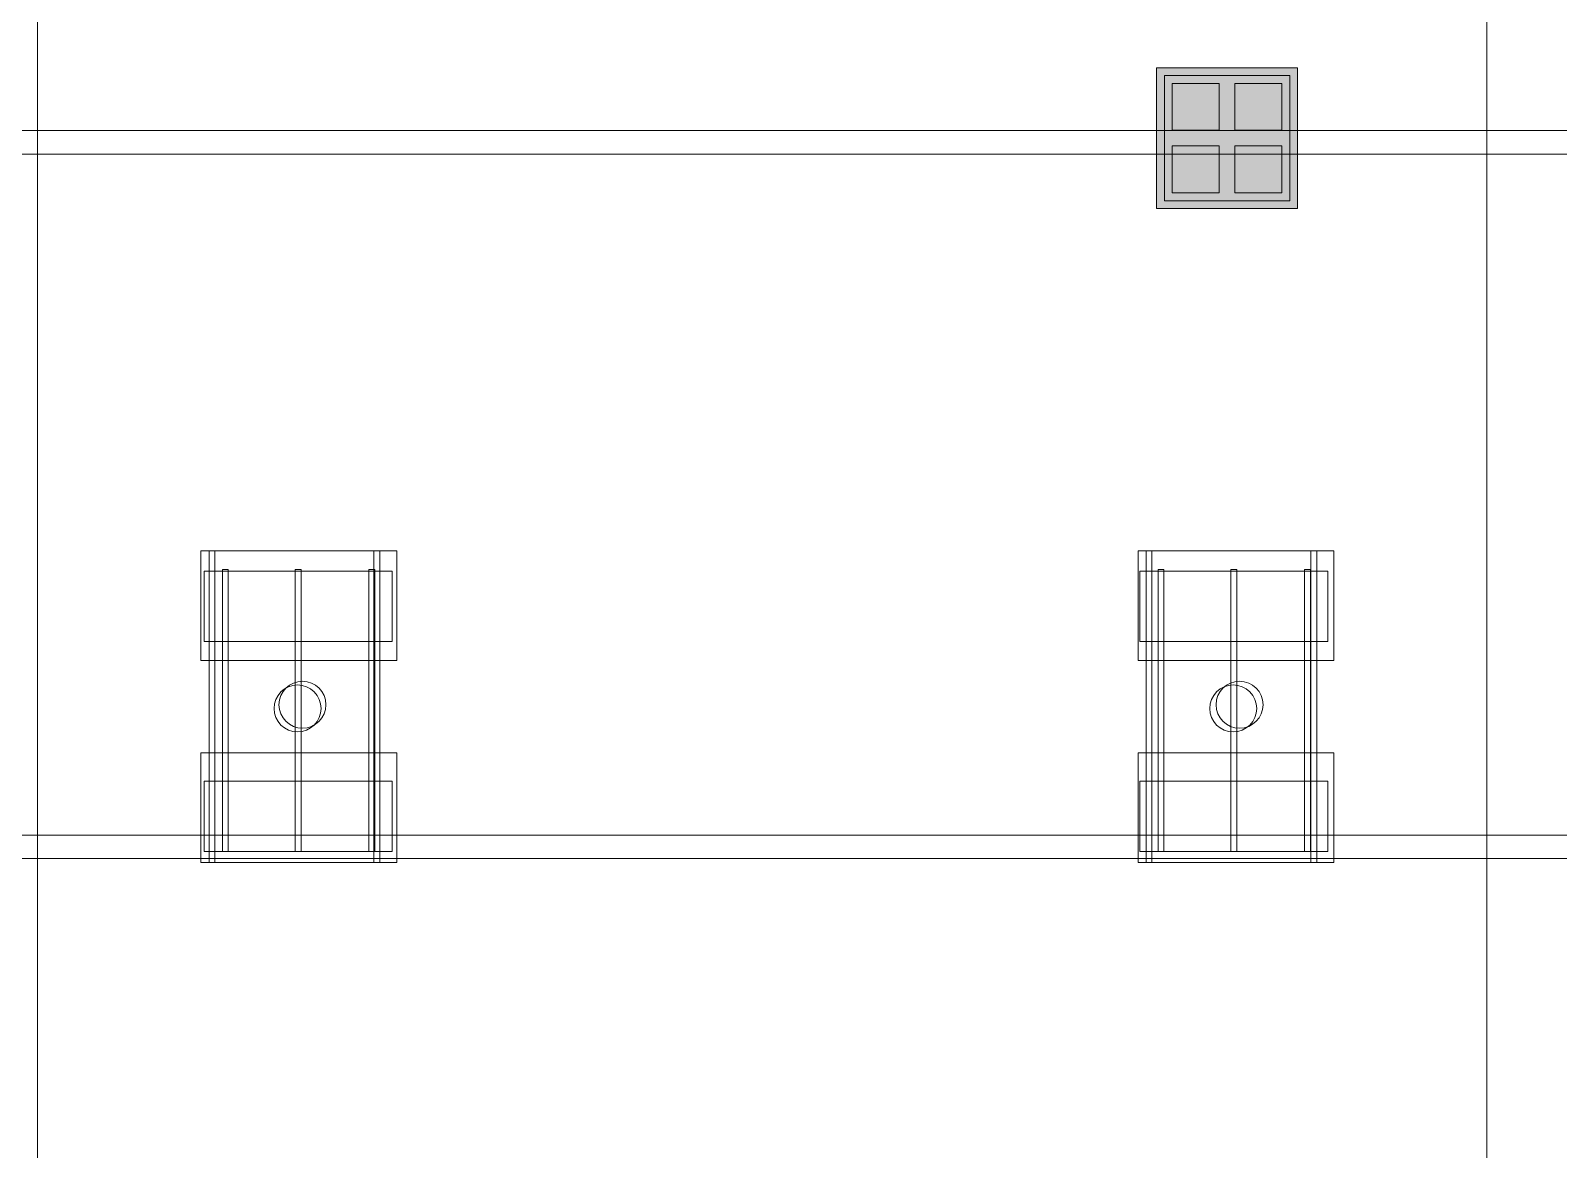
# Model space of a CAD drawing. Header units: inches. Extents: x -10671 to 1761, y -674 to 7170.
# Drawn here: x -1043.7 to -653.6, y 1200 to 1485.8 of the extents above; entities that cross this region are included whole.
import ezdxf

# ---------------------------------------------------------------- set-up
doc = ezdxf.new("R2010")
doc.units = ezdxf.units.IN
doc.header["$LTSCALE"] = 19.2
doc.header["$MEASUREMENT"] = 0
for name, color, linetype, lineweight, true_color in [('DWG-bldg-utility box', 3, 'Continuous', 18, 0x00ff00), ('PDF', 6, 'Continuous', 5, 0xff00ff), ('Venue-Rigging Steel-High', 7, 'Continuous', 5, 0x800000)]:
    doc.layers.add(name, color=color, linetype=linetype, lineweight=lineweight, true_color=true_color)
for name, color, linetype, lineweight in [('Venue-Ceiling-Lights', 7, 'Continuous', 5), ('Venue-Ceiling-Lights Circuits', 7, 'Continuous', 5), ('Venue-Floor Pockets', 7, 'Continuous', 5)]:
    doc.layers.add(name, color=color, linetype=linetype, lineweight=lineweight)

# ---------------------------------------------------------------- blocks, each defined once
blk = doc.blocks.new('FLOORBOX')
at = {"layer": 'Venue-Floor Pockets', "linetype": 'Continuous', "lineweight": 0, "true_color": 0xaaaaaa}
blk.add_hatch(color=253, dxfattribs=at).paths.add_polyline_path([(-18, 18), (18, 18), (18, -18), (-18, -18)])
at = {"layer": 'Venue-Floor Pockets', "linetype": 'Continuous', "lineweight": 0, "true_color": 0xbbbbbb}
blk.add_hatch(color=9, dxfattribs=at).paths.add_polyline_path([(-16, 16), (16, 16), (16, -16), (-16, -16)])
at = {"layer": 'Venue-Floor Pockets', "linetype": 'Continuous', "lineweight": 0, "true_color": 0xdddddd}
for points in [[(-14, 14), (-2, 14), (-2, 2), (-14, 2)], [(2, 14), (14, 14), (14, 2), (2, 2)], [(-14, -2), (-2, -2), (-2, -14), (-14, -14)], [(2, -2), (14, -2), (14, -14), (2, -14)]]:
    blk.add_hatch(color=254, dxfattribs=at).paths.add_polyline_path(points)
at = {"layer": 'Venue-Floor Pockets', "color": 7, "linetype": 'Continuous', "lineweight": 5, "flags": 128}
for points in [[(-18, 18), (18, 18), (18, -18), (-18, -18)], [(-16, 16), (16, 16), (16, -16), (-16, -16)], [(-14, 14), (-2, 14), (-2, 2), (-14, 2)], [(2, 14), (14, 14), (14, 2), (2, 2)], [(-14, -2), (-2, -2), (-2, -14), (-14, -14)], [(2, -2), (14, -2), (14, -14), (2, -14)]]:
    blk.add_lwpolyline(points, close=True, dxfattribs=at)
blk = doc.blocks.new('Group-2316-1')
at = {"layer": 'PDF'}
for points in [[(-976.75, 1318.5, 388), (-976.75, 1318.5, 398), (-975.58, 1318.62, 398), (-975.58, 1318.62, 388)], [(-975.58, 1318.62, 388), (-975.58, 1318.62, 398), (-974.4, 1318.5, 398), (-974.4, 1318.5, 388)], [(-981.46, 1313.79, 388), (-981.46, 1313.79, 398), (-981.12, 1314.91, 398), (-981.12, 1314.91, 388)], [(-981.12, 1314.91, 388), (-981.12, 1314.91, 398), (-980.56, 1315.95, 398), (-980.56, 1315.95, 388)], [(-980.56, 1315.95, 388), (-980.56, 1315.95, 398), (-979.82, 1316.86, 398), (-979.82, 1316.86, 388)], [(-979.82, 1316.86, 388), (-979.82, 1316.86, 398), (-978.91, 1317.6, 398), (-978.91, 1317.6, 388)], [(-978.91, 1317.6, 388), (-978.91, 1317.6, 398), (-977.87, 1318.16, 398), (-977.87, 1318.16, 388)], [(-977.87, 1318.16, 388), (-977.87, 1318.16, 398), (-976.75, 1318.5, 398), (-976.75, 1318.5, 388)], [(-974.4, 1318.5, 388), (-974.4, 1318.5, 398), (-973.28, 1318.16, 398), (-973.28, 1318.16, 388)], [(-973.28, 1318.16, 388), (-973.28, 1318.16, 398), (-972.24, 1317.6, 398), (-972.24, 1317.6, 388)], [(-972.24, 1317.6, 388), (-972.24, 1317.6, 398), (-971.33, 1316.86, 398), (-971.33, 1316.86, 388)], [(-971.33, 1316.86, 388), (-971.33, 1316.86, 398), (-970.59, 1315.95, 398), (-970.59, 1315.95, 388)], [(-970.59, 1315.95, 388), (-970.59, 1315.95, 398), (-970.03, 1314.91, 398), (-970.03, 1314.91, 388)], [(-970.03, 1314.91, 388), (-970.03, 1314.91, 398), (-969.69, 1313.79, 398), (-969.69, 1313.79, 388)], [(-981.58, 1312.62, 388), (-981.58, 1312.62, 398), (-981.46, 1313.79, 398), (-981.46, 1313.79, 388)], [(-981.46, 1311.44, 388), (-981.46, 1311.44, 398), (-981.58, 1312.62, 398), (-981.58, 1312.62, 388)], [(-981.12, 1310.32, 388), (-981.12, 1310.32, 398), (-981.46, 1311.44, 398), (-981.46, 1311.44, 388)], [(-969.69, 1311.44, 388), (-969.69, 1311.44, 398), (-970.03, 1310.32, 398), (-970.03, 1310.32, 388)], [(-969.69, 1313.79, 388), (-969.69, 1313.79, 398), (-969.58, 1312.62, 398), (-969.58, 1312.62, 388)], [(-969.58, 1312.62, 388), (-969.58, 1312.62, 398), (-969.69, 1311.44, 398), (-969.69, 1311.44, 388)], [(-980.56, 1309.28, 388), (-980.56, 1309.28, 398), (-981.12, 1310.32, 398), (-981.12, 1310.32, 388)], [(-979.82, 1308.37, 388), (-979.82, 1308.37, 398), (-980.56, 1309.28, 398), (-980.56, 1309.28, 388)], [(-978.91, 1307.63, 388), (-978.91, 1307.63, 398), (-979.82, 1308.37, 398), (-979.82, 1308.37, 388)], [(-977.87, 1307.07, 388), (-977.87, 1307.07, 398), (-978.91, 1307.63, 398), (-978.91, 1307.63, 388)], [(-976.75, 1306.73, 388), (-976.75, 1306.73, 398), (-977.87, 1307.07, 398), (-977.87, 1307.07, 388)], [(-973.28, 1307.07, 388), (-973.28, 1307.07, 398), (-974.4, 1306.73, 398), (-974.4, 1306.73, 388)], [(-972.24, 1307.63, 388), (-972.24, 1307.63, 398), (-973.28, 1307.07, 398), (-973.28, 1307.07, 388)], [(-971.33, 1308.37, 388), (-971.33, 1308.37, 398), (-972.24, 1307.63, 398), (-972.24, 1307.63, 388)], [(-970.59, 1309.28, 388), (-970.59, 1309.28, 398), (-971.33, 1308.37, 398), (-971.33, 1308.37, 388)], [(-970.03, 1310.32, 388), (-970.03, 1310.32, 398), (-970.59, 1309.28, 398), (-970.59, 1309.28, 388)], [(-975.58, 1306.62, 388), (-975.58, 1306.62, 398), (-976.75, 1306.73, 398), (-976.75, 1306.73, 388)], [(-974.4, 1306.73, 388), (-974.4, 1306.73, 398), (-975.58, 1306.62, 398), (-975.58, 1306.62, 388)]]:
    blk.add_3dface(points, dxfattribs=at)
for points, invisible_edges in [([(-976.75, 1318.5, 398), (-975.58, 1318.62, 398), (-974.4, 1318.5, 398), (-976.75, 1318.5, 398)], 12), ([(-974.4, 1318.5, 388), (-975.58, 1318.62, 388), (-976.75, 1318.5, 388), (-974.4, 1318.5, 388)], 12), ([(-981.58, 1312.62, 398), (-981.46, 1313.79, 398), (-981.12, 1314.91, 398), (-981.58, 1312.62, 398)], 12), ([(-981.12, 1310.32, 398), (-981.58, 1312.62, 398), (-981.12, 1314.91, 398), (-981.12, 1310.32, 398)], 15), ([(-981.12, 1314.91, 388), (-981.46, 1313.79, 388), (-981.58, 1312.62, 388), (-981.12, 1314.91, 388)], 12), ([(-981.12, 1314.91, 388), (-981.58, 1312.62, 388), (-981.12, 1310.32, 388), (-981.12, 1314.91, 388)], 15), ([(-981.12, 1314.91, 398), (-978.91, 1317.6, 398), (-974.4, 1318.5, 398), (-981.12, 1314.91, 398)], 15), ([(-981.12, 1314.91, 398), (-974.4, 1318.5, 398), (-970.03, 1310.32, 398), (-981.12, 1314.91, 398)], 15), ([(-976.75, 1318.5, 388), (-978.91, 1317.6, 388), (-981.12, 1314.91, 388), (-976.75, 1318.5, 388)], 15), ([(-976.75, 1318.5, 388), (-981.12, 1314.91, 388), (-981.12, 1310.32, 388), (-976.75, 1318.5, 388)], 15), ([(-981.12, 1310.32, 388), (-970.03, 1314.91, 388), (-976.75, 1318.5, 388), (-981.12, 1310.32, 388)], 15), ([(-981.12, 1314.91, 398), (-979.82, 1316.86, 398), (-978.91, 1317.6, 398), (-981.12, 1314.91, 398)], 13), ([(-978.91, 1317.6, 388), (-979.82, 1316.86, 388), (-981.12, 1314.91, 388), (-978.91, 1317.6, 388)], 14), ([(-981.12, 1314.91, 398), (-980.56, 1315.95, 398), (-979.82, 1316.86, 398), (-981.12, 1314.91, 398)], 12), ([(-979.82, 1316.86, 388), (-980.56, 1315.95, 388), (-981.12, 1314.91, 388), (-979.82, 1316.86, 388)], 12), ([(-976.75, 1306.73, 398), (-981.12, 1310.32, 398), (-981.12, 1314.91, 398), (-976.75, 1306.73, 398)], 15), ([(-981.12, 1314.91, 398), (-970.03, 1310.32, 398), (-976.75, 1306.73, 398), (-981.12, 1314.91, 398)], 15), ([(-981.12, 1310.32, 388), (-974.4, 1306.73, 388), (-970.03, 1314.91, 388), (-981.12, 1310.32, 388)], 15), ([(-978.91, 1317.6, 398), (-977.87, 1318.16, 398), (-976.75, 1318.5, 398), (-978.91, 1317.6, 398)], 12), ([(-978.91, 1317.6, 398), (-976.75, 1318.5, 398), (-974.4, 1318.5, 398), (-978.91, 1317.6, 398)], 15), ([(-976.75, 1318.5, 388), (-977.87, 1318.16, 388), (-978.91, 1317.6, 388), (-976.75, 1318.5, 388)], 12), ([(-972.24, 1317.6, 388), (-974.4, 1318.5, 388), (-976.75, 1318.5, 388), (-972.24, 1317.6, 388)], 15), ([(-970.03, 1314.91, 388), (-972.24, 1317.6, 388), (-976.75, 1318.5, 388), (-970.03, 1314.91, 388)], 15), ([(-974.4, 1318.5, 398), (-973.28, 1318.16, 398), (-972.24, 1317.6, 398), (-974.4, 1318.5, 398)], 12), ([(-974.4, 1318.5, 398), (-972.24, 1317.6, 398), (-970.03, 1314.91, 398), (-974.4, 1318.5, 398)], 15), ([(-974.4, 1318.5, 398), (-970.03, 1314.91, 398), (-970.03, 1310.32, 398), (-974.4, 1318.5, 398)], 15), ([(-972.24, 1317.6, 388), (-973.28, 1318.16, 388), (-974.4, 1318.5, 388), (-972.24, 1317.6, 388)], 12), ([(-974.4, 1306.73, 388), (-970.03, 1310.32, 388), (-970.03, 1314.91, 388), (-974.4, 1306.73, 388)], 15), ([(-972.24, 1317.6, 398), (-971.33, 1316.86, 398), (-970.03, 1314.91, 398), (-972.24, 1317.6, 398)], 14), ([(-970.03, 1314.91, 388), (-971.33, 1316.86, 388), (-972.24, 1317.6, 388), (-970.03, 1314.91, 388)], 13), ([(-971.33, 1316.86, 398), (-970.59, 1315.95, 398), (-970.03, 1314.91, 398), (-971.33, 1316.86, 398)], 12), ([(-970.03, 1314.91, 388), (-970.59, 1315.95, 388), (-971.33, 1316.86, 388), (-970.03, 1314.91, 388)], 12), ([(-970.03, 1314.91, 398), (-969.69, 1313.79, 398), (-969.58, 1312.62, 398), (-970.03, 1314.91, 398)], 12), ([(-970.03, 1314.91, 398), (-969.58, 1312.62, 398), (-970.03, 1310.32, 398), (-970.03, 1314.91, 398)], 15), ([(-969.58, 1312.62, 388), (-969.69, 1313.79, 388), (-970.03, 1314.91, 388), (-969.58, 1312.62, 388)], 12), ([(-970.03, 1310.32, 388), (-969.58, 1312.62, 388), (-970.03, 1314.91, 388), (-970.03, 1310.32, 388)], 15), ([(-981.12, 1310.32, 398), (-981.46, 1311.44, 398), (-981.58, 1312.62, 398), (-981.12, 1310.32, 398)], 12), ([(-981.58, 1312.62, 388), (-981.46, 1311.44, 388), (-981.12, 1310.32, 388), (-981.58, 1312.62, 388)], 12), ([(-969.58, 1312.62, 398), (-969.69, 1311.44, 398), (-970.03, 1310.32, 398), (-969.58, 1312.62, 398)], 12), ([(-970.03, 1310.32, 388), (-969.69, 1311.44, 388), (-969.58, 1312.62, 388), (-970.03, 1310.32, 388)], 12), ([(-979.82, 1308.37, 398), (-980.56, 1309.28, 398), (-981.12, 1310.32, 398), (-979.82, 1308.37, 398)], 12), ([(-978.91, 1307.63, 398), (-979.82, 1308.37, 398), (-981.12, 1310.32, 398), (-978.91, 1307.63, 398)], 14), ([(-976.75, 1306.73, 398), (-978.91, 1307.63, 398), (-981.12, 1310.32, 398), (-976.75, 1306.73, 398)], 15), ([(-981.12, 1310.32, 388), (-980.56, 1309.28, 388), (-979.82, 1308.37, 388), (-981.12, 1310.32, 388)], 12), ([(-981.12, 1310.32, 388), (-979.82, 1308.37, 388), (-978.91, 1307.63, 388), (-981.12, 1310.32, 388)], 13), ([(-981.12, 1310.32, 388), (-978.91, 1307.63, 388), (-974.4, 1306.73, 388), (-981.12, 1310.32, 388)], 15), ([(-976.75, 1306.73, 398), (-977.87, 1307.07, 398), (-978.91, 1307.63, 398), (-976.75, 1306.73, 398)], 12), ([(-978.91, 1307.63, 388), (-977.87, 1307.07, 388), (-976.75, 1306.73, 388), (-978.91, 1307.63, 388)], 12), ([(-978.91, 1307.63, 388), (-976.75, 1306.73, 388), (-974.4, 1306.73, 388), (-978.91, 1307.63, 388)], 15), ([(-970.03, 1310.32, 398), (-972.24, 1307.63, 398), (-976.75, 1306.73, 398), (-970.03, 1310.32, 398)], 15), ([(-972.24, 1307.63, 398), (-974.4, 1306.73, 398), (-976.75, 1306.73, 398), (-972.24, 1307.63, 398)], 15), ([(-974.4, 1306.73, 388), (-972.24, 1307.63, 388), (-970.03, 1310.32, 388), (-974.4, 1306.73, 388)], 15), ([(-972.24, 1307.63, 398), (-973.28, 1307.07, 398), (-974.4, 1306.73, 398), (-972.24, 1307.63, 398)], 12), ([(-974.4, 1306.73, 388), (-973.28, 1307.07, 388), (-972.24, 1307.63, 388), (-974.4, 1306.73, 388)], 12), ([(-970.03, 1310.32, 398), (-971.33, 1308.37, 398), (-972.24, 1307.63, 398), (-970.03, 1310.32, 398)], 13), ([(-972.24, 1307.63, 388), (-971.33, 1308.37, 388), (-970.03, 1310.32, 388), (-972.24, 1307.63, 388)], 14), ([(-970.03, 1310.32, 398), (-970.59, 1309.28, 398), (-971.33, 1308.37, 398), (-970.03, 1310.32, 398)], 12), ([(-971.33, 1308.37, 388), (-970.59, 1309.28, 388), (-970.03, 1310.32, 388), (-971.33, 1308.37, 388)], 12), ([(-974.4, 1306.73, 398), (-975.58, 1306.62, 398), (-976.75, 1306.73, 398), (-974.4, 1306.73, 398)], 12), ([(-976.75, 1306.73, 388), (-975.58, 1306.62, 388), (-974.4, 1306.73, 388), (-976.75, 1306.73, 388)], 12)]:
    blk.add_3dface(points, dxfattribs=dict(at, invisible_edges=invisible_edges))
blk = doc.blocks.new('Group-2317-1')
at = {"layer": 'PDF'}
for points in [[(-999.45, 1347.72, 393.91), (-999.45, 1347.72, 397.91), (-951.45, 1347.72, 397.91), (-951.45, 1347.72, 393.91)], [(-999.45, 1329.72, 393.91), (-999.45, 1329.72, 397.91), (-999.45, 1347.72, 397.91), (-999.45, 1347.72, 393.91)], [(-951.45, 1347.72, 397.91), (-999.45, 1347.72, 397.91), (-999.45, 1329.72, 397.91), (-951.45, 1329.72, 397.91)], [(-951.45, 1329.72, 393.91), (-999.45, 1329.72, 393.91), (-999.45, 1347.72, 393.91), (-951.45, 1347.72, 393.91)], [(-951.45, 1347.72, 393.91), (-951.45, 1347.72, 397.91), (-951.45, 1329.72, 397.91), (-951.45, 1329.72, 393.91)], [(-951.45, 1329.72, 393.91), (-951.45, 1329.72, 397.91), (-999.45, 1329.72, 397.91), (-999.45, 1329.72, 393.91)]]:
    blk.add_3dface(points, dxfattribs=at)
blk = doc.blocks.new('Group-2318-1')
at = {"layer": 'PDF'}
for points in [[(-957.35, 1348.11, 397.97), (-957.35, 1348.11, 398.97), (-955.85, 1348.11, 398.97), (-955.85, 1348.11, 397.97)], [(-957.35, 1276.11, 397.97), (-957.35, 1276.11, 398.97), (-957.35, 1348.11, 398.97), (-957.35, 1348.11, 397.97)], [(-955.85, 1348.11, 398.97), (-957.35, 1348.11, 398.97), (-957.35, 1276.11, 398.97), (-955.85, 1276.11, 398.97)], [(-955.85, 1276.11, 397.97), (-957.35, 1276.11, 397.97), (-957.35, 1348.11, 397.97), (-955.85, 1348.11, 397.97)], [(-955.85, 1348.11, 397.97), (-955.85, 1348.11, 398.97), (-955.85, 1276.11, 398.97), (-955.85, 1276.11, 397.97)], [(-955.85, 1276.11, 397.97), (-955.85, 1276.11, 398.97), (-957.35, 1276.11, 398.97), (-957.35, 1276.11, 397.97)]]:
    blk.add_3dface(points, dxfattribs=at)
blk = doc.blocks.new('Group-2319-1')
at = {"layer": 'PDF'}
for points in [[(-976.16, 1348.11, 397.97), (-976.16, 1348.11, 398.97), (-974.66, 1348.11, 398.97), (-974.66, 1348.11, 397.97)], [(-976.16, 1276.11, 397.97), (-976.16, 1276.11, 398.97), (-976.16, 1348.11, 398.97), (-976.16, 1348.11, 397.97)], [(-974.66, 1348.11, 398.97), (-976.16, 1348.11, 398.97), (-976.16, 1276.11, 398.97), (-974.66, 1276.11, 398.97)], [(-974.66, 1276.11, 397.97), (-976.16, 1276.11, 397.97), (-976.16, 1348.11, 397.97), (-974.66, 1348.11, 397.97)], [(-974.66, 1348.11, 397.97), (-974.66, 1348.11, 398.97), (-974.66, 1276.11, 398.97), (-974.66, 1276.11, 397.97)], [(-974.66, 1276.11, 397.97), (-974.66, 1276.11, 398.97), (-976.16, 1276.11, 398.97), (-976.16, 1276.11, 397.97)]]:
    blk.add_3dface(points, dxfattribs=at)
blk = doc.blocks.new('Group-2320-1')
at = {"layer": 'PDF'}
for points in [[(-994.76, 1348.11, 397.97), (-994.76, 1348.11, 398.97), (-993.26, 1348.11, 398.97), (-993.26, 1348.11, 397.97)], [(-994.76, 1276.11, 397.97), (-994.76, 1276.11, 398.97), (-994.76, 1348.11, 398.97), (-994.76, 1348.11, 397.97)], [(-993.26, 1348.11, 398.97), (-994.76, 1348.11, 398.97), (-994.76, 1276.11, 398.97), (-993.26, 1276.11, 398.97)], [(-993.26, 1276.11, 397.97), (-994.76, 1276.11, 397.97), (-994.76, 1348.11, 397.97), (-993.26, 1348.11, 397.97)], [(-993.26, 1348.11, 397.97), (-993.26, 1348.11, 398.97), (-993.26, 1276.11, 398.97), (-993.26, 1276.11, 397.97)], [(-993.26, 1276.11, 397.97), (-993.26, 1276.11, 398.97), (-994.76, 1276.11, 398.97), (-994.76, 1276.11, 397.97)]]:
    blk.add_3dface(points, dxfattribs=at)
blk = doc.blocks.new('Group-2321-1')
at = {"layer": 'PDF'}
for points in [[(-999.45, 1294.09, 393.91), (-999.45, 1294.09, 397.91), (-951.45, 1294.09, 397.91), (-951.45, 1294.09, 393.91)], [(-999.45, 1276.09, 393.91), (-999.45, 1276.09, 397.91), (-999.45, 1294.09, 397.91), (-999.45, 1294.09, 393.91)], [(-951.45, 1294.09, 397.91), (-999.45, 1294.09, 397.91), (-999.45, 1276.09, 397.91), (-951.45, 1276.09, 397.91)], [(-951.45, 1276.09, 393.91), (-999.45, 1276.09, 393.91), (-999.45, 1294.09, 393.91), (-951.45, 1294.09, 393.91)], [(-951.45, 1294.09, 393.91), (-951.45, 1294.09, 397.91), (-951.45, 1276.09, 397.91), (-951.45, 1276.09, 393.91)], [(-951.45, 1276.09, 393.91), (-951.45, 1276.09, 397.91), (-999.45, 1276.09, 397.91), (-999.45, 1276.09, 393.91)]]:
    blk.add_3dface(points, dxfattribs=at)
blk = doc.blocks.new('Group-2322-1')
at = {"layer": 'PDF'}
for name in ['Group-2317-1', 'Group-2320-1', 'Group-2319-1', 'Group-2318-1', 'Group-2316-1', 'Group-2321-1']:
    blk.add_blockref(name, (0, 0), dxfattribs=at)
blk = doc.blocks.new('Group-2382-1')
at = {"layer": 'PDF'}
for points in [[(-737.85, 1318.5, 388), (-737.85, 1318.5, 398), (-736.68, 1318.62, 398), (-736.68, 1318.62, 388)], [(-736.68, 1318.62, 388), (-736.68, 1318.62, 398), (-735.51, 1318.5, 398), (-735.51, 1318.5, 388)], [(-742.56, 1313.79, 388), (-742.56, 1313.79, 398), (-742.22, 1314.91, 398), (-742.22, 1314.91, 388)], [(-742.22, 1314.91, 388), (-742.22, 1314.91, 398), (-741.67, 1315.95, 398), (-741.67, 1315.95, 388)], [(-741.67, 1315.95, 388), (-741.67, 1315.95, 398), (-740.92, 1316.86, 398), (-740.92, 1316.86, 388)], [(-740.92, 1316.86, 388), (-740.92, 1316.86, 398), (-740.01, 1317.6, 398), (-740.01, 1317.6, 388)], [(-740.01, 1317.6, 388), (-740.01, 1317.6, 398), (-738.98, 1318.16, 398), (-738.98, 1318.16, 388)], [(-738.98, 1318.16, 388), (-738.98, 1318.16, 398), (-737.85, 1318.5, 398), (-737.85, 1318.5, 388)], [(-735.51, 1318.5, 388), (-735.51, 1318.5, 398), (-734.38, 1318.16, 398), (-734.38, 1318.16, 388)], [(-734.38, 1318.16, 388), (-734.38, 1318.16, 398), (-733.35, 1317.6, 398), (-733.35, 1317.6, 388)], [(-733.35, 1317.6, 388), (-733.35, 1317.6, 398), (-732.44, 1316.86, 398), (-732.44, 1316.86, 388)], [(-732.44, 1316.86, 388), (-732.44, 1316.86, 398), (-731.69, 1315.95, 398), (-731.69, 1315.95, 388)], [(-731.69, 1315.95, 388), (-731.69, 1315.95, 398), (-731.14, 1314.91, 398), (-731.14, 1314.91, 388)], [(-731.14, 1314.91, 388), (-731.14, 1314.91, 398), (-730.8, 1313.79, 398), (-730.8, 1313.79, 388)], [(-742.68, 1312.62, 388), (-742.68, 1312.62, 398), (-742.56, 1313.79, 398), (-742.56, 1313.79, 388)], [(-742.56, 1311.44, 388), (-742.56, 1311.44, 398), (-742.68, 1312.62, 398), (-742.68, 1312.62, 388)], [(-742.22, 1310.32, 388), (-742.22, 1310.32, 398), (-742.56, 1311.44, 398), (-742.56, 1311.44, 388)], [(-730.8, 1311.44, 388), (-730.8, 1311.44, 398), (-731.14, 1310.32, 398), (-731.14, 1310.32, 388)], [(-730.8, 1313.79, 388), (-730.8, 1313.79, 398), (-730.68, 1312.62, 398), (-730.68, 1312.62, 388)], [(-730.68, 1312.62, 388), (-730.68, 1312.62, 398), (-730.8, 1311.44, 398), (-730.8, 1311.44, 388)], [(-741.67, 1309.28, 388), (-741.67, 1309.28, 398), (-742.22, 1310.32, 398), (-742.22, 1310.32, 388)], [(-740.92, 1308.37, 388), (-740.92, 1308.37, 398), (-741.67, 1309.28, 398), (-741.67, 1309.28, 388)], [(-740.01, 1307.63, 388), (-740.01, 1307.63, 398), (-740.92, 1308.37, 398), (-740.92, 1308.37, 388)], [(-738.98, 1307.07, 388), (-738.98, 1307.07, 398), (-740.01, 1307.63, 398), (-740.01, 1307.63, 388)], [(-737.85, 1306.73, 388), (-737.85, 1306.73, 398), (-738.98, 1307.07, 398), (-738.98, 1307.07, 388)], [(-734.38, 1307.07, 388), (-734.38, 1307.07, 398), (-735.51, 1306.73, 398), (-735.51, 1306.73, 388)], [(-733.35, 1307.63, 388), (-733.35, 1307.63, 398), (-734.38, 1307.07, 398), (-734.38, 1307.07, 388)], [(-732.44, 1308.37, 388), (-732.44, 1308.37, 398), (-733.35, 1307.63, 398), (-733.35, 1307.63, 388)], [(-731.69, 1309.28, 388), (-731.69, 1309.28, 398), (-732.44, 1308.37, 398), (-732.44, 1308.37, 388)], [(-731.14, 1310.32, 388), (-731.14, 1310.32, 398), (-731.69, 1309.28, 398), (-731.69, 1309.28, 388)], [(-736.68, 1306.62, 388), (-736.68, 1306.62, 398), (-737.85, 1306.73, 398), (-737.85, 1306.73, 388)], [(-735.51, 1306.73, 388), (-735.51, 1306.73, 398), (-736.68, 1306.62, 398), (-736.68, 1306.62, 388)]]:
    blk.add_3dface(points, dxfattribs=at)
for points, invisible_edges in [([(-737.85, 1318.5, 398), (-736.68, 1318.62, 398), (-735.51, 1318.5, 398), (-737.85, 1318.5, 398)], 12), ([(-735.51, 1318.5, 388), (-736.68, 1318.62, 388), (-737.85, 1318.5, 388), (-735.51, 1318.5, 388)], 12), ([(-737.85, 1318.5, 388), (-740.01, 1317.6, 388), (-742.56, 1313.79, 388), (-737.85, 1318.5, 388)], 15), ([(-733.35, 1317.6, 388), (-737.85, 1318.5, 388), (-742.56, 1313.79, 388), (-733.35, 1317.6, 388)], 15), ([(-742.56, 1313.79, 398), (-741.67, 1315.95, 398), (-740.01, 1317.6, 398), (-742.56, 1313.79, 398)], 15), ([(-742.22, 1310.32, 398), (-742.56, 1313.79, 398), (-740.01, 1317.6, 398), (-742.22, 1310.32, 398)], 15), ([(-740.01, 1317.6, 388), (-741.67, 1315.95, 388), (-742.56, 1313.79, 388), (-740.01, 1317.6, 388)], 15), ([(-731.14, 1310.32, 388), (-733.35, 1317.6, 388), (-742.56, 1313.79, 388), (-731.14, 1310.32, 388)], 15), ([(-742.56, 1313.79, 398), (-742.22, 1314.91, 398), (-741.67, 1315.95, 398), (-742.56, 1313.79, 398)], 12), ([(-741.67, 1315.95, 388), (-742.22, 1314.91, 388), (-742.56, 1313.79, 388), (-741.67, 1315.95, 388)], 12), ([(-742.22, 1310.32, 398), (-740.01, 1317.6, 398), (-730.8, 1313.79, 398), (-742.22, 1310.32, 398)], 15), ([(-741.67, 1315.95, 398), (-740.92, 1316.86, 398), (-740.01, 1317.6, 398), (-741.67, 1315.95, 398)], 12), ([(-740.01, 1317.6, 388), (-740.92, 1316.86, 388), (-741.67, 1315.95, 388), (-740.01, 1317.6, 388)], 12), ([(-740.01, 1317.6, 398), (-738.98, 1318.16, 398), (-737.85, 1318.5, 398), (-740.01, 1317.6, 398)], 12), ([(-740.01, 1317.6, 398), (-737.85, 1318.5, 398), (-735.51, 1318.5, 398), (-740.01, 1317.6, 398)], 15), ([(-740.01, 1317.6, 398), (-735.51, 1318.5, 398), (-730.8, 1313.79, 398), (-740.01, 1317.6, 398)], 15), ([(-737.85, 1318.5, 388), (-738.98, 1318.16, 388), (-740.01, 1317.6, 388), (-737.85, 1318.5, 388)], 12), ([(-733.35, 1317.6, 388), (-735.51, 1318.5, 388), (-737.85, 1318.5, 388), (-733.35, 1317.6, 388)], 15), ([(-735.51, 1318.5, 398), (-734.38, 1318.16, 398), (-733.35, 1317.6, 398), (-735.51, 1318.5, 398)], 12), ([(-735.51, 1318.5, 398), (-733.35, 1317.6, 398), (-730.8, 1313.79, 398), (-735.51, 1318.5, 398)], 15), ([(-733.35, 1317.6, 388), (-734.38, 1318.16, 388), (-735.51, 1318.5, 388), (-733.35, 1317.6, 388)], 12), ([(-733.35, 1317.6, 398), (-732.44, 1316.86, 398), (-731.69, 1315.95, 398), (-733.35, 1317.6, 398)], 12), ([(-733.35, 1317.6, 398), (-731.69, 1315.95, 398), (-730.8, 1313.79, 398), (-733.35, 1317.6, 398)], 15), ([(-731.69, 1315.95, 388), (-732.44, 1316.86, 388), (-733.35, 1317.6, 388), (-731.69, 1315.95, 388)], 12), ([(-730.8, 1313.79, 388), (-731.69, 1315.95, 388), (-733.35, 1317.6, 388), (-730.8, 1313.79, 388)], 15), ([(-731.14, 1310.32, 388), (-730.8, 1313.79, 388), (-733.35, 1317.6, 388), (-731.14, 1310.32, 388)], 15), ([(-731.69, 1315.95, 398), (-731.14, 1314.91, 398), (-730.8, 1313.79, 398), (-731.69, 1315.95, 398)], 12), ([(-730.8, 1313.79, 388), (-731.14, 1314.91, 388), (-731.69, 1315.95, 388), (-730.8, 1313.79, 388)], 12), ([(-742.22, 1310.32, 398), (-742.68, 1312.62, 398), (-742.56, 1313.79, 398), (-742.22, 1310.32, 398)], 13), ([(-742.56, 1313.79, 388), (-742.68, 1312.62, 388), (-742.22, 1310.32, 388), (-742.56, 1313.79, 388)], 14), ([(-742.22, 1310.32, 398), (-742.56, 1311.44, 398), (-742.68, 1312.62, 398), (-742.22, 1310.32, 398)], 12), ([(-742.68, 1312.62, 388), (-742.56, 1311.44, 388), (-742.22, 1310.32, 388), (-742.68, 1312.62, 388)], 12), ([(-742.56, 1313.79, 388), (-742.22, 1310.32, 388), (-740.01, 1307.63, 388), (-742.56, 1313.79, 388)], 15), ([(-742.56, 1313.79, 388), (-740.01, 1307.63, 388), (-731.14, 1310.32, 388), (-742.56, 1313.79, 388)], 15), ([(-730.8, 1313.79, 398), (-733.35, 1307.63, 398), (-742.22, 1310.32, 398), (-730.8, 1313.79, 398)], 15), ([(-730.8, 1313.79, 398), (-731.14, 1310.32, 398), (-733.35, 1307.63, 398), (-730.8, 1313.79, 398)], 15), ([(-730.8, 1313.79, 398), (-730.68, 1312.62, 398), (-731.14, 1310.32, 398), (-730.8, 1313.79, 398)], 14), ([(-731.14, 1310.32, 388), (-730.68, 1312.62, 388), (-730.8, 1313.79, 388), (-731.14, 1310.32, 388)], 13), ([(-730.68, 1312.62, 398), (-730.8, 1311.44, 398), (-731.14, 1310.32, 398), (-730.68, 1312.62, 398)], 12), ([(-731.14, 1310.32, 388), (-730.8, 1311.44, 388), (-730.68, 1312.62, 388), (-731.14, 1310.32, 388)], 12), ([(-740.01, 1307.63, 398), (-741.67, 1309.28, 398), (-742.22, 1310.32, 398), (-740.01, 1307.63, 398)], 13), ([(-737.85, 1306.73, 398), (-740.01, 1307.63, 398), (-742.22, 1310.32, 398), (-737.85, 1306.73, 398)], 15), ([(-733.35, 1307.63, 398), (-737.85, 1306.73, 398), (-742.22, 1310.32, 398), (-733.35, 1307.63, 398)], 15), ([(-742.22, 1310.32, 388), (-741.67, 1309.28, 388), (-740.01, 1307.63, 388), (-742.22, 1310.32, 388)], 14), ([(-740.01, 1307.63, 398), (-740.92, 1308.37, 398), (-741.67, 1309.28, 398), (-740.01, 1307.63, 398)], 12), ([(-741.67, 1309.28, 388), (-740.92, 1308.37, 388), (-740.01, 1307.63, 388), (-741.67, 1309.28, 388)], 12), ([(-740.01, 1307.63, 388), (-735.51, 1306.73, 388), (-731.14, 1310.32, 388), (-740.01, 1307.63, 388)], 15), ([(-737.85, 1306.73, 398), (-738.98, 1307.07, 398), (-740.01, 1307.63, 398), (-737.85, 1306.73, 398)], 12), ([(-740.01, 1307.63, 388), (-738.98, 1307.07, 388), (-737.85, 1306.73, 388), (-740.01, 1307.63, 388)], 12), ([(-740.01, 1307.63, 388), (-737.85, 1306.73, 388), (-735.51, 1306.73, 388), (-740.01, 1307.63, 388)], 15), ([(-733.35, 1307.63, 398), (-735.51, 1306.73, 398), (-737.85, 1306.73, 398), (-733.35, 1307.63, 398)], 15), ([(-735.51, 1306.73, 388), (-733.35, 1307.63, 388), (-731.14, 1310.32, 388), (-735.51, 1306.73, 388)], 15), ([(-733.35, 1307.63, 398), (-734.38, 1307.07, 398), (-735.51, 1306.73, 398), (-733.35, 1307.63, 398)], 12), ([(-735.51, 1306.73, 388), (-734.38, 1307.07, 388), (-733.35, 1307.63, 388), (-735.51, 1306.73, 388)], 12), ([(-731.14, 1310.32, 398), (-731.69, 1309.28, 398), (-733.35, 1307.63, 398), (-731.14, 1310.32, 398)], 14), ([(-733.35, 1307.63, 388), (-731.69, 1309.28, 388), (-731.14, 1310.32, 388), (-733.35, 1307.63, 388)], 13), ([(-731.69, 1309.28, 398), (-732.44, 1308.37, 398), (-733.35, 1307.63, 398), (-731.69, 1309.28, 398)], 12), ([(-733.35, 1307.63, 388), (-732.44, 1308.37, 388), (-731.69, 1309.28, 388), (-733.35, 1307.63, 388)], 12), ([(-735.51, 1306.73, 398), (-736.68, 1306.62, 398), (-737.85, 1306.73, 398), (-735.51, 1306.73, 398)], 12), ([(-737.85, 1306.73, 388), (-736.68, 1306.62, 388), (-735.51, 1306.73, 388), (-737.85, 1306.73, 388)], 12)]:
    blk.add_3dface(points, dxfattribs=dict(at, invisible_edges=invisible_edges))
blk = doc.blocks.new('Group-2383-1')
at = {"layer": 'PDF'}
for points in [[(-760.55, 1347.72, 393.91), (-760.55, 1347.72, 397.91), (-712.55, 1347.72, 397.91), (-712.55, 1347.72, 393.91)], [(-760.55, 1329.72, 393.91), (-760.55, 1329.72, 397.91), (-760.55, 1347.72, 397.91), (-760.55, 1347.72, 393.91)], [(-712.55, 1347.72, 397.91), (-760.55, 1347.72, 397.91), (-760.55, 1329.72, 397.91), (-712.55, 1329.72, 397.91)], [(-712.55, 1329.72, 393.91), (-760.55, 1329.72, 393.91), (-760.55, 1347.72, 393.91), (-712.55, 1347.72, 393.91)], [(-712.55, 1347.72, 393.91), (-712.55, 1347.72, 397.91), (-712.55, 1329.72, 397.91), (-712.55, 1329.72, 393.91)], [(-712.55, 1329.72, 393.91), (-712.55, 1329.72, 397.91), (-760.55, 1329.72, 397.91), (-760.55, 1329.72, 393.91)]]:
    blk.add_3dface(points, dxfattribs=at)
blk = doc.blocks.new('Group-2384-1')
at = {"layer": 'PDF'}
for points in [[(-718.45, 1348.11, 397.97), (-718.45, 1348.11, 398.97), (-716.95, 1348.11, 398.97), (-716.95, 1348.11, 397.97)], [(-718.45, 1276.11, 397.97), (-718.45, 1276.11, 398.97), (-718.45, 1348.11, 398.97), (-718.45, 1348.11, 397.97)], [(-716.95, 1348.11, 398.97), (-718.45, 1348.11, 398.97), (-718.45, 1276.11, 398.97), (-716.95, 1276.11, 398.97)], [(-716.95, 1276.11, 397.97), (-718.45, 1276.11, 397.97), (-718.45, 1348.11, 397.97), (-716.95, 1348.11, 397.97)], [(-716.95, 1348.11, 397.97), (-716.95, 1348.11, 398.97), (-716.95, 1276.11, 398.97), (-716.95, 1276.11, 397.97)], [(-716.95, 1276.11, 397.97), (-716.95, 1276.11, 398.97), (-718.45, 1276.11, 398.97), (-718.45, 1276.11, 397.97)]]:
    blk.add_3dface(points, dxfattribs=at)
blk = doc.blocks.new('Group-2385-1')
at = {"layer": 'PDF'}
for points in [[(-737.27, 1348.11, 397.97), (-737.27, 1348.11, 398.97), (-735.77, 1348.11, 398.97), (-735.77, 1348.11, 397.97)], [(-737.27, 1276.11, 397.97), (-737.27, 1276.11, 398.97), (-737.27, 1348.11, 398.97), (-737.27, 1348.11, 397.97)], [(-735.77, 1348.11, 398.97), (-737.27, 1348.11, 398.97), (-737.27, 1276.11, 398.97), (-735.77, 1276.11, 398.97)], [(-735.77, 1276.11, 397.97), (-737.27, 1276.11, 397.97), (-737.27, 1348.11, 397.97), (-735.77, 1348.11, 397.97)], [(-735.77, 1348.11, 397.97), (-735.77, 1348.11, 398.97), (-735.77, 1276.11, 398.97), (-735.77, 1276.11, 397.97)], [(-735.77, 1276.11, 397.97), (-735.77, 1276.11, 398.97), (-737.27, 1276.11, 398.97), (-737.27, 1276.11, 397.97)]]:
    blk.add_3dface(points, dxfattribs=at)
blk = doc.blocks.new('Group-2386-1')
at = {"layer": 'PDF'}
for points in [[(-755.87, 1348.11, 397.97), (-755.87, 1348.11, 398.97), (-754.37, 1348.11, 398.97), (-754.37, 1348.11, 397.97)], [(-755.87, 1276.11, 397.97), (-755.87, 1276.11, 398.97), (-755.87, 1348.11, 398.97), (-755.87, 1348.11, 397.97)], [(-754.37, 1348.11, 398.97), (-755.87, 1348.11, 398.97), (-755.87, 1276.11, 398.97), (-754.37, 1276.11, 398.97)], [(-754.37, 1276.11, 397.97), (-755.87, 1276.11, 397.97), (-755.87, 1348.11, 397.97), (-754.37, 1348.11, 397.97)], [(-754.37, 1348.11, 397.97), (-754.37, 1348.11, 398.97), (-754.37, 1276.11, 398.97), (-754.37, 1276.11, 397.97)], [(-754.37, 1276.11, 397.97), (-754.37, 1276.11, 398.97), (-755.87, 1276.11, 398.97), (-755.87, 1276.11, 397.97)]]:
    blk.add_3dface(points, dxfattribs=at)
blk = doc.blocks.new('Group-2387-1')
at = {"layer": 'PDF'}
for points in [[(-760.55, 1294.09, 393.91), (-760.55, 1294.09, 397.91), (-712.55, 1294.09, 397.91), (-712.55, 1294.09, 393.91)], [(-760.55, 1276.09, 393.91), (-760.55, 1276.09, 397.91), (-760.55, 1294.09, 397.91), (-760.55, 1294.09, 393.91)], [(-712.55, 1294.09, 397.91), (-760.55, 1294.09, 397.91), (-760.55, 1276.09, 397.91), (-712.55, 1276.09, 397.91)], [(-712.55, 1276.09, 393.91), (-760.55, 1276.09, 393.91), (-760.55, 1294.09, 393.91), (-712.55, 1294.09, 393.91)], [(-712.55, 1294.09, 393.91), (-712.55, 1294.09, 397.91), (-712.55, 1276.09, 397.91), (-712.55, 1276.09, 393.91)], [(-712.55, 1276.09, 393.91), (-712.55, 1276.09, 397.91), (-760.55, 1276.09, 397.91), (-760.55, 1276.09, 393.91)]]:
    blk.add_3dface(points, dxfattribs=at)
blk = doc.blocks.new('Group-2388-1')
at = {"layer": 'PDF'}
for name in ['Group-2383-1', 'Group-2386-1', 'Group-2385-1', 'Group-2384-1', 'Group-2382-1', 'Group-2387-1']:
    blk.add_blockref(name, (0, 0), dxfattribs=at)
blk = doc.blocks.new('Group-2823-1')
at = {"layer": 'Venue-Ceiling-Lights', "color": 7, "linetype": 'Continuous', "lineweight": 5, "flags": 128}
for points in [[(-1000.23, 1352.87), (-950.23, 1352.87), (-950.23, 1324.87), (-1000.23, 1324.87)], [(-998.17, 1352.87), (-996.67, 1352.87), (-996.67, 1273.28), (-998.17, 1273.28)], [(-956.08, 1352.87), (-954.58, 1352.87), (-954.58, 1273.28), (-956.08, 1273.28)], [(-1000.23, 1301.28), (-950.23, 1301.28), (-950.23, 1273.28), (-1000.23, 1273.28)]]:
    blk.add_lwpolyline(points, close=True, dxfattribs=at)
at = {"layer": 'Venue-Ceiling-Lights', "color": 7, "linetype": 'Continuous', "lineweight": 5}
blk.add_circle((-974.31, 1313.58), 6, dxfattribs=at)
blk = doc.blocks.new('Group-2824-1')
at = {"layer": 'Venue-Ceiling-Lights', "color": 7, "linetype": 'Continuous', "lineweight": 5, "flags": 128}
for points in [[(-760.99, 1352.87), (-710.99, 1352.87), (-710.99, 1324.87), (-760.99, 1324.87)], [(-758.93, 1352.87), (-757.43, 1352.87), (-757.43, 1273.28), (-758.93, 1273.28)], [(-716.84, 1352.87), (-715.34, 1352.87), (-715.34, 1273.28), (-716.84, 1273.28)], [(-760.99, 1301.28), (-710.99, 1301.28), (-710.99, 1273.28), (-760.99, 1273.28)]]:
    blk.add_lwpolyline(points, close=True, dxfattribs=at)
at = {"layer": 'Venue-Ceiling-Lights', "color": 7, "linetype": 'Continuous', "lineweight": 5}
blk.add_circle((-735.07, 1313.58), 6, dxfattribs=at)

msp = doc.modelspace()

# ---------------------------------------------------------------- linework, layer by layer
at = {"layer": 'Venue-Ceiling-Lights Circuits', "color": 7, "linetype": 'Continuous', "lineweight": 5, "flags": 128}
msp.add_lwpolyline([(-1041.95, 962.8), (-1041.95, 1868.8), (-671.95, 1868.8), (-671.95, 962.8)], close=True, dxfattribs=at)
at = {"layer": 'Venue-Rigging Steel-High'}
for p, q in [((-2534.99, 1460.23), (-15.65, 1460.23)), ((-2534.99, 1454.23), (-15.65, 1454.23)), ((-2534.99, 1280.26), (-15.65, 1280.26)), ((-2534.99, 1274.26), (-15.65, 1274.26))]:
    msp.add_line(p, q, dxfattribs=at)

# ---------------------------------------------------------------- block references
at = {"layer": 'DWG-bldg-utility box', "rotation": 90}
msp.add_blockref('FLOORBOX', (-738.26, 1458.29), dxfattribs=at)
at = {"layer": 'PDF'}
for name in ['Group-2322-1', 'Group-2388-1']:
    msp.add_blockref(name, (0, 0), dxfattribs=at)
at = {"layer": 'Venue-Ceiling-Lights', "color": 7}
for name in ['Group-2823-1', 'Group-2824-1']:
    msp.add_blockref(name, (0, 0), dxfattribs=at)

doc.saveas('drawing.dxf')
